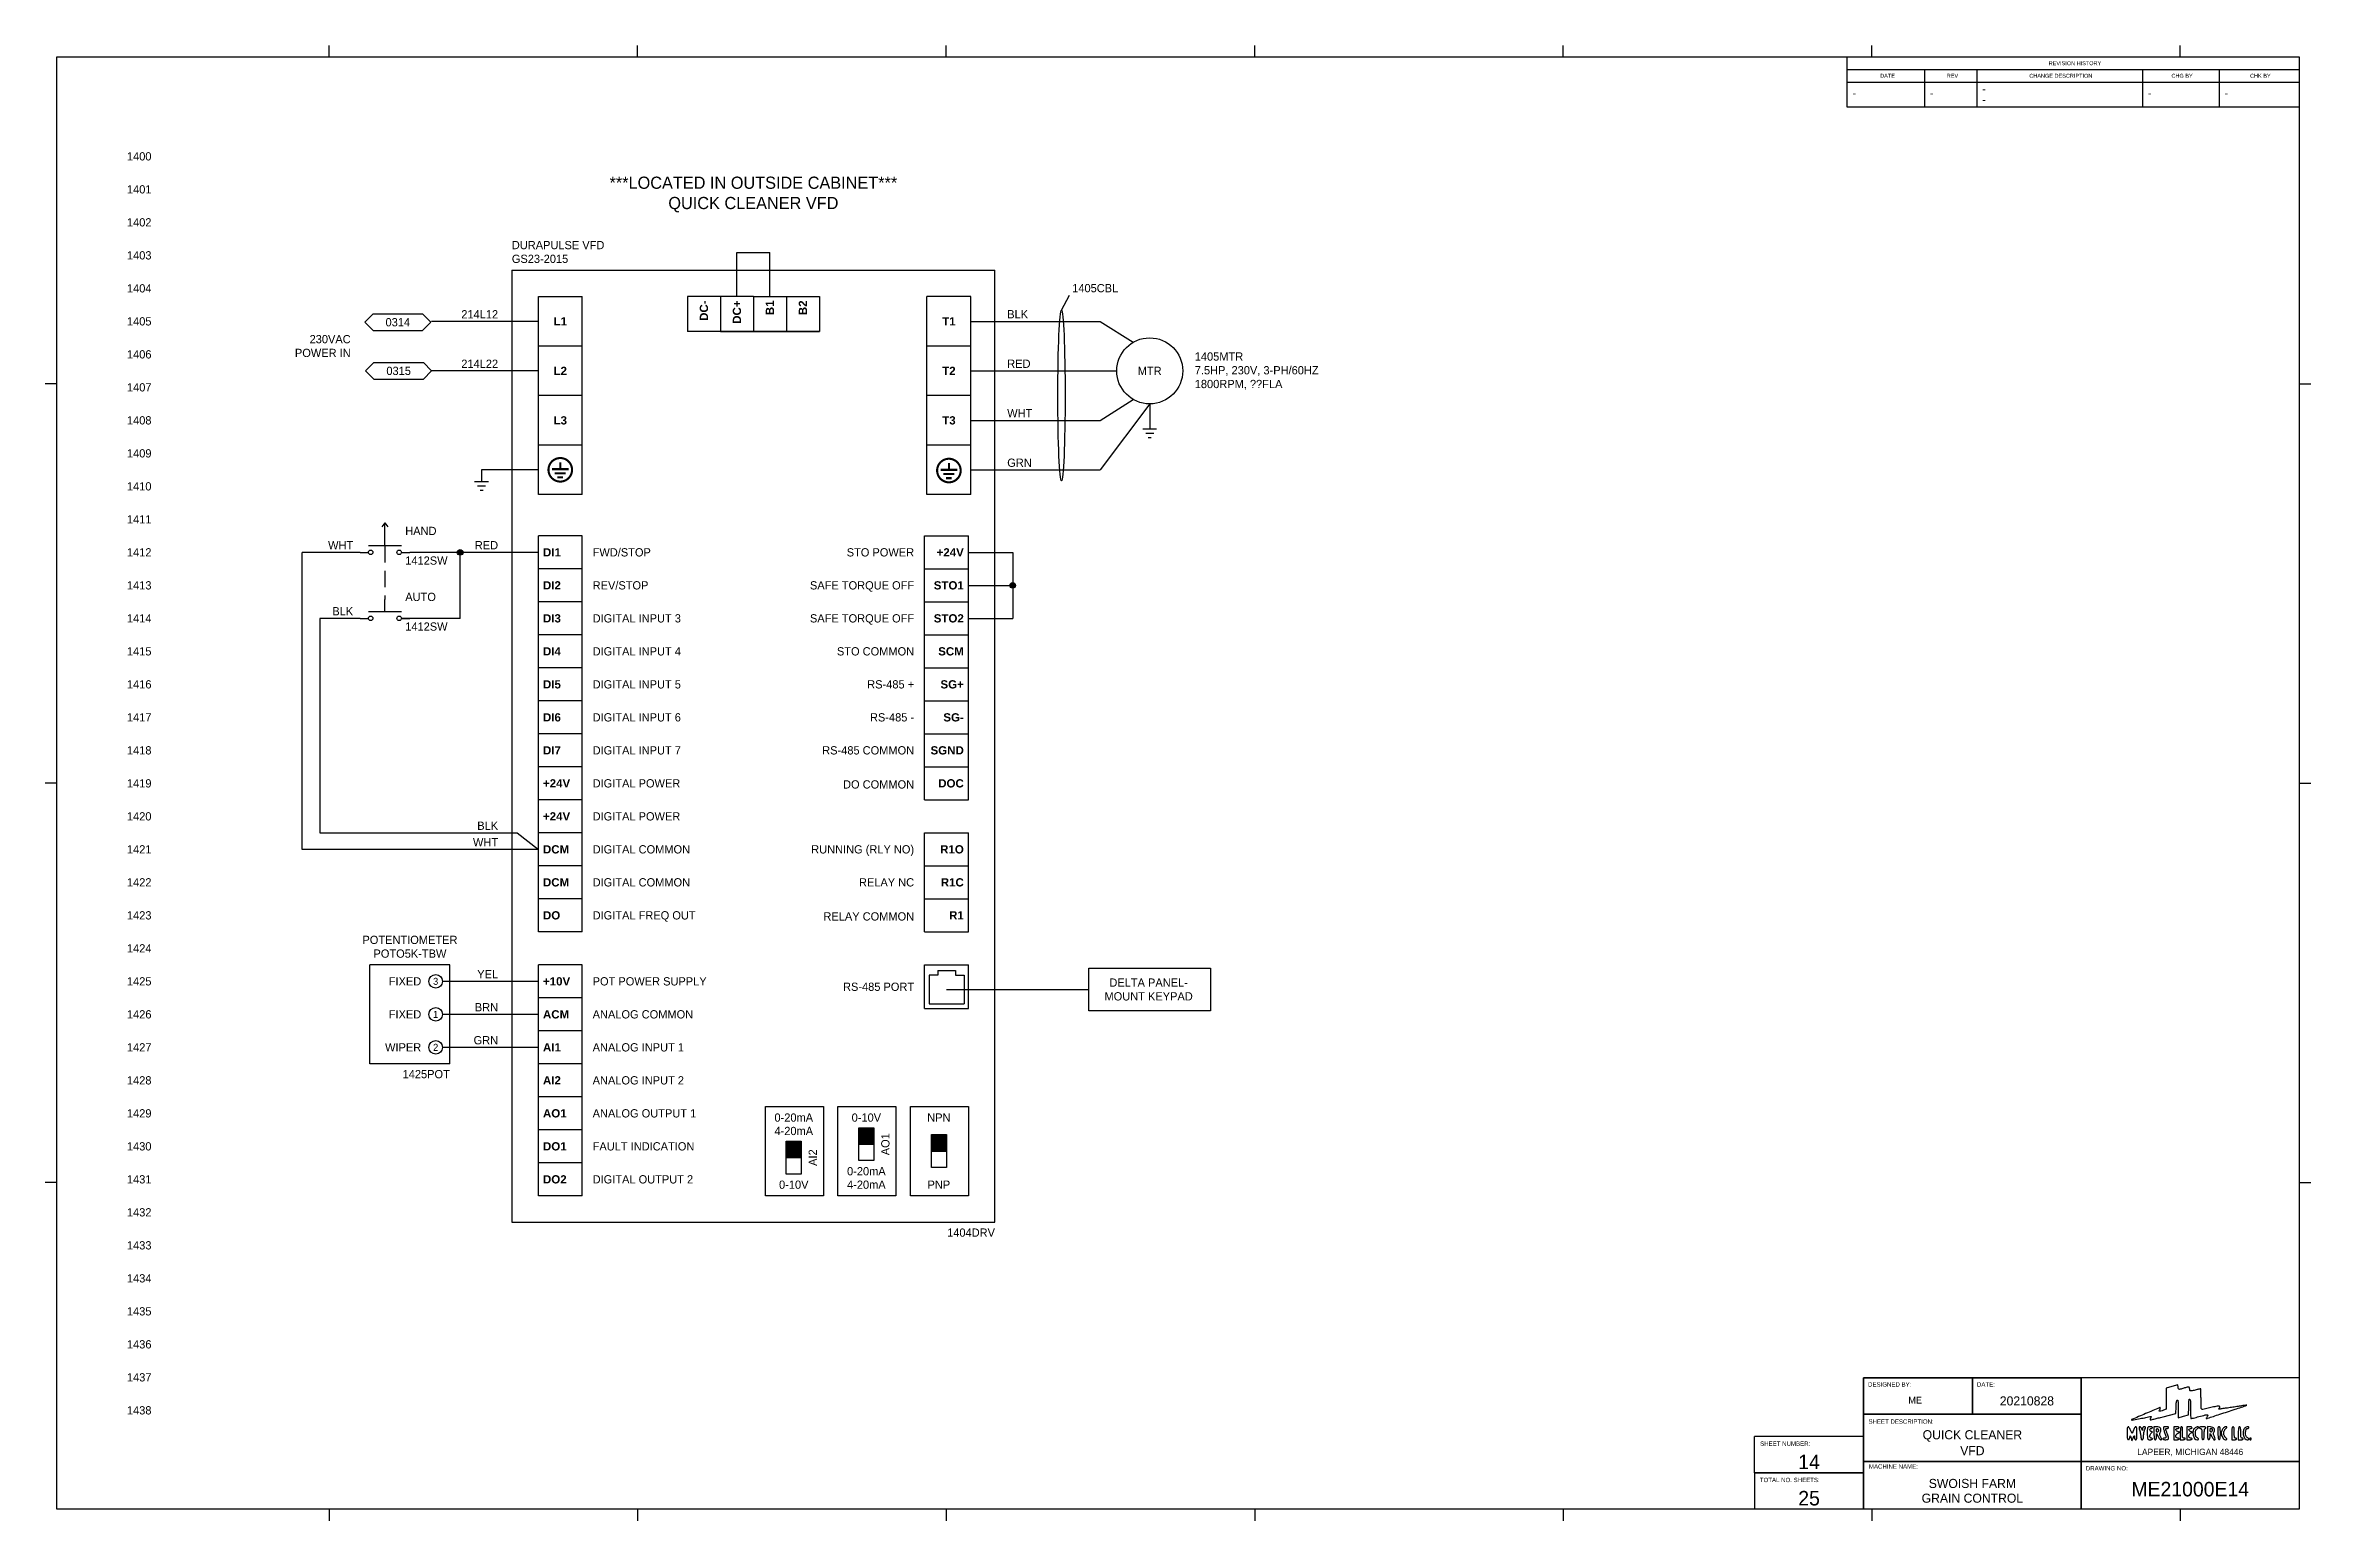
# Model space of a CAD drawing. Header units: inches. Extents: x -0.2 to 34.2, y -0.2 to 22.2.
import ezdxf
from ezdxf.enums import TextEntityAlignment as Align

# ---------------------------------------------------------------- set-up
doc = ezdxf.new("R2010")
doc.units = ezdxf.units.IN
doc.header["$MEASUREMENT"] = 0
doc.linetypes.add('DASHED2', pattern=[0.375, 0.25, -0.125])
for name, color, linetype in [('ATTRIBUTE', 3, 'Continuous'), ('ATTRIBUTES', 1, 'Continuous'), ('GRAPHIC', 2, 'Continuous'), ('TITLE BLOCK', 8, 'Continuous')]:
    doc.layers.add(name, color=color, linetype=linetype)
doc.styles.add('STYLE1', font='arialbd.ttf')
doc.styles.add('Text Style48', font='arial.ttf')
doc.styles.add('Title Block', font='arial.ttf')

# ---------------------------------------------------------------- blocks, each defined once
blk = doc.blocks.new('*U15')
for points in [[(32.054, -20.144), (31.965, -20.168), (31.965, -20.327), (31.965, -20.486), (31.923, -20.504, -0.011575), (31.883, -20.519, -0.123232), (31.867, -20.521, -0.429207), (31.861, -20.514, -0.075017), (31.868, -20.496, 0.016852), (31.873, -20.486, 0.025956), (31.876, -20.477, 0.023649), (31.878, -20.469, 0.279589), (31.877, -20.467, 0.284075), (31.868, -20.465, 0.000271), (31.655, -20.556, 0.000261), (31.442, -20.646, 0.53109), (31.441, -20.652, 0.246522), (31.448, -20.654, 0.00061), (31.546, -20.636, 0.004193), (31.64, -20.618, 0.007465), (31.717, -20.601, -0.015975), (31.734, -20.598, -0.282061), (31.739, -20.6, -0.273563), (31.739, -20.605, -0.015249), (31.732, -20.62, 0.017165), (31.727, -20.631, 0.026009), (31.723, -20.64, 0.023795), (31.721, -20.647, 0.264845), (31.722, -20.65, 0.252928), (31.726, -20.651, 0.000628), (31.781, -20.638, 0.003645), (31.845, -20.622, 0.002235), (31.919, -20.603), (32.112, -20.552), (32.115, -20.455, -0.010367), (32.118, -20.412, -0.026178), (32.122, -20.381, -0.031698), (32.127, -20.36, -0.239908), (32.134, -20.352, -0.419857), (32.142, -20.356, -0.045779), (32.146, -20.378, -0.024307), (32.149, -20.416, -0.005069), (32.15, -20.483), (32.15, -20.618), (32.226, -20.596), (32.303, -20.575), (32.307, -20.456, -0.006157), (32.312, -20.343, -0.658537), (32.322, -20.339, -0.186335), (32.333, -20.365, -0.005262), (32.334, -20.485, 0.005914), (32.335, -20.541, 0.009837), (32.337, -20.589, 0.003836), (32.34, -20.629, 0.391449), (32.343, -20.632, 0.061218), (32.35, -20.631, 0.00131), (32.382, -20.623, 0.002999), (32.42, -20.613, 0.002016), (32.463, -20.601, -0.003186), (32.559, -20.576, -0.067949), (32.588, -20.572, -0.478278), (32.595, -20.581, -0.088254), (32.586, -20.603, 0.012281), (32.576, -20.619, 0.091596), (32.573, -20.627, 0.398502), (32.575, -20.63, 0.138134), (32.581, -20.63, -0.003563), (32.594, -20.626, -0.00004), (32.681, -20.598, -0.000124), (32.78, -20.565, -0.000081), (32.896, -20.527, 0.001179), (33.01, -20.49, 0.001986), (33.105, -20.458, 0.000178), (33.19, -20.429, 0.555583), (33.19, -20.428, 0.236023), (33.187, -20.427, 0.000327), (33.126, -20.435, 0.002563), (33.057, -20.446, 0.001565), (32.976, -20.459, -0.003318), (32.894, -20.471, -0.005578), (32.826, -20.48, -0.001265), (32.767, -20.488, -0.449485), (32.764, -20.485, -0.11724), (32.765, -20.481, -0.028143), (32.768, -20.475, -0.027379), (32.773, -20.469, -0.024139), (32.779, -20.463, 0.467866), (32.777, -20.449, 0.180834), (32.756, -20.443, 0.025752), (32.684, -20.455, 0.002782), (32.521, -20.491, -0.190393), (32.506, -20.489, -0.219476), (32.497, -20.476, -0.042404), (32.494, -20.444, -0.002122), (32.494, -20.337, 0.001799), (32.493, -20.276, 0.003005), (32.493, -20.224, 0.000364), (32.492, -20.179, 0.422075), (32.491, -20.178, 0.051145), (32.488, -20.178, 0.000352), (32.469, -20.183, 0.00137), (32.446, -20.189, 0.000875), (32.42, -20.196, -0.007336), (32.36, -20.211, -0.089549), (32.337, -20.212, -0.269745), (32.326, -20.204, -0.098452), (32.322, -20.184, 0.096414), (32.318, -20.163, 0.269666), (32.307, -20.155, 0.097854), (32.284, -20.156, 0.009273), (32.231, -20.171, -0.006091), (32.178, -20.187, -0.11754), (32.161, -20.187, -0.279731), (32.152, -20.179, -0.043108), (32.147, -20.155), (32.144, -20.12)], [(31.376, -20.853, 0.007316), (31.376, -20.903, 0.03703), (31.379, -20.931, 0.08138), (31.385, -20.946, 0.273713), (31.393, -20.951, 0.168316), (31.4, -20.949, 0.08124), (31.407, -20.942, 0.064959), (31.412, -20.931, 0.046944), (31.415, -20.918, -0.004779), (31.419, -20.895, -0.516008), (31.421, -20.894, -0.198593), (31.424, -20.897, -0.002061), (31.433, -20.927), (31.446, -20.97), (31.465, -20.927, -0.002235), (31.478, -20.897, -0.18041), (31.482, -20.894, -0.528171), (31.484, -20.895, -0.006158), (31.485, -20.918, 0.041084), (31.487, -20.932, 0.082191), (31.491, -20.943, 0.115162), (31.497, -20.949, 0.148642), (31.505, -20.951, 0.258593), (31.514, -20.946, 0.093584), (31.519, -20.932, 0.039364), (31.522, -20.905, 0.006994), (31.523, -20.853, 0.013793), (31.521, -20.779, 0.202366), (31.51, -20.756, 0.473475), (31.494, -20.759, 0.029852), (31.47, -20.807), (31.448, -20.859), (31.425, -20.807, 0.025807), (31.401, -20.761, 0.482182), (31.387, -20.759, 0.196031), (31.377, -20.78, 0.011101)], [(31.567, -20.819, -0.011228), (31.574, -20.847, -0.010219), (31.579, -20.875, -0.010287), (31.583, -20.9, -0.032245), (31.584, -20.918, 0.039687), (31.586, -20.932, 0.085127), (31.589, -20.943, 0.122098), (31.595, -20.949, 0.146572), (31.603, -20.951, 0.173501), (31.611, -20.948, 0.129272), (31.617, -20.94, 0.071071), (31.62, -20.926, 0.021401), (31.621, -20.904, -0.029143), (31.623, -20.882, -0.015863), (31.627, -20.855, -0.015759), (31.632, -20.828, -0.024047), (31.639, -20.806, 0.006971), (31.65, -20.774, 0.108397), (31.651, -20.762, 0.306008), (31.646, -20.757, 0.065683), (31.633, -20.755, 0.079521), (31.622, -20.757, 0.130985), (31.615, -20.762, 0.118265), (31.61, -20.77, 0.05793), (31.608, -20.783), (31.607, -20.81), (31.594, -20.783, 0.041935), (31.588, -20.772, 0.047128), (31.58, -20.763, 0.052891), (31.572, -20.757, 0.139403), (31.565, -20.755, 0.270303), (31.559, -20.759, 0.136249), (31.557, -20.768, 0.049563), (31.559, -20.786, 0.008812)], [(31.681, -20.795, 0.020019), (31.679, -20.815, 0.008766), (31.679, -20.841, 0.008659), (31.679, -20.868, 0.011456), (31.681, -20.894, 0.012553), (31.684, -20.929, 0.119947), (31.69, -20.943, 0.198295), (31.7, -20.95, 0.045204), (31.721, -20.951, 0.032751), (31.735, -20.951, 0.050337), (31.746, -20.948, 0.065043), (31.754, -20.944, 0.249719), (31.757, -20.939, 0.148195), (31.755, -20.934, 0.098894), (31.751, -20.93, 0.082425), (31.745, -20.928, 0.064853), (31.738, -20.927, -0.299278), (31.724, -20.918, -0.111821), (31.72, -20.894, -0.087579), (31.726, -20.866, -0.134363), (31.741, -20.846, 0.005777), (31.755, -20.835, 0.22845), (31.757, -20.832, 0.395521), (31.755, -20.83, 0.011517), (31.741, -20.829, -0.224035), (31.726, -20.822, -0.153467), (31.72, -20.804, -0.166632), (31.724, -20.787, -0.247969), (31.738, -20.779, 0.064853), (31.745, -20.779, 0.082425), (31.751, -20.776, 0.098894), (31.755, -20.772, 0.148195), (31.757, -20.767, 0.249255), (31.754, -20.762, 0.065248), (31.746, -20.758, 0.050468), (31.735, -20.756, 0.032852), (31.721, -20.755, 0.039619), (31.701, -20.756, 0.15851), (31.691, -20.762, 0.139501), (31.685, -20.773, 0.028245)], [(31.781, -20.853, 0.006994), (31.782, -20.905, 0.039364), (31.785, -20.932, 0.093584), (31.79, -20.946, 0.258593), (31.8, -20.951, 0.171382), (31.808, -20.949, 0.12597), (31.814, -20.941, 0.071752), (31.817, -20.927, 0.023085), (31.819, -20.905), (31.819, -20.859), (31.843, -20.905, 0.029092), (31.854, -20.923, 0.036571), (31.866, -20.938, 0.03977), (31.877, -20.948, 0.167418), (31.886, -20.951, 0.107056), (31.895, -20.95, 0.307114), (31.898, -20.945, 0.098199), (31.895, -20.935, 0.009507), (31.884, -20.912, -0.028488), (31.874, -20.89, -0.074064), (31.87, -20.872, -0.074591), (31.872, -20.855, -0.029202), (31.879, -20.832, 0.067378), (31.886, -20.797, 0.179306), (31.879, -20.774, 0.173835), (31.859, -20.759, 0.062714), (31.823, -20.755), (31.781, -20.755)], [(31.849, -20.81, -0.063462), (31.848, -20.819, -0.063483), (31.844, -20.828, -0.069477), (31.839, -20.834, -0.116646), (31.833, -20.838, -0.186684), (31.827, -20.838, -0.16323), (31.822, -20.833, -0.092267), (31.819, -20.824, -0.034783), (31.818, -20.81, -0.034783), (31.819, -20.797, -0.092267), (31.822, -20.787, -0.16323), (31.827, -20.783, -0.186684), (31.833, -20.783, -0.116646), (31.839, -20.786, -0.069477), (31.844, -20.793, -0.063483), (31.848, -20.801, -0.063462)], [(31.924, -20.764, 0.185345), (31.923, -20.771, 0.012116), (31.927, -20.791, 0.016298), (31.933, -20.814, 0.011366), (31.942, -20.841, -0.004936), (31.961, -20.896, -0.082876), (31.964, -20.915, -0.305016), (31.958, -20.924, -0.093948), (31.941, -20.927, 0.048028), (31.931, -20.928, 0.068025), (31.923, -20.93, 0.088204), (31.918, -20.934, 0.191087), (31.916, -20.939, 0.277684), (31.919, -20.944, 0.052312), (31.929, -20.948, 0.042582), (31.943, -20.951, 0.027026), (31.959, -20.951, 0.060806), (31.989, -20.948, 0.293992), (32, -20.936, 0.120504), (31.999, -20.912, 0.008947), (31.978, -20.849, -0.003873), (31.963, -20.803, -0.079133), (31.961, -20.788, -0.31512), (31.965, -20.782, -0.087652), (31.978, -20.779, 0.04941), (31.988, -20.779, 0.069405), (31.995, -20.776, 0.089576), (32, -20.772, 0.186826), (32.002, -20.767, 0.359992), (31.995, -20.758, 0.038107), (31.966, -20.755, 0.037892), (31.937, -20.756, 0.229395)], [(32.082, -20.853), (32.082, -20.951), (32.122, -20.951, 0.029145), (32.137, -20.951, 0.045523), (32.15, -20.948, 0.057272), (32.159, -20.944, 0.26699), (32.162, -20.939, 0.191087), (32.16, -20.934, 0.088204), (32.155, -20.93, 0.068025), (32.147, -20.928, 0.048028), (32.137, -20.927, -0.22988), (32.119, -20.918, -0.177271), (32.112, -20.897, -0.131929), (32.12, -20.87, -0.130712), (32.14, -20.852), (32.167, -20.837), (32.14, -20.827, -0.104724), (32.121, -20.815, -0.188258), (32.113, -20.799, -0.257133), (32.12, -20.785, -0.155961), (32.137, -20.779, 0.048028), (32.147, -20.779, 0.068025), (32.155, -20.776, 0.088204), (32.16, -20.772, 0.191087), (32.162, -20.767, 0.266956), (32.159, -20.762, 0.057262), (32.15, -20.758, 0.04552), (32.137, -20.756, 0.029145), (32.122, -20.755), (32.082, -20.755)], [(32.18, -20.853), (32.18, -20.951), (32.213, -20.951, 0.034237), (32.227, -20.951, 0.039166), (32.239, -20.948, 0.042873), (32.249, -20.944, 0.138974), (32.254, -20.939, 0.21303), (32.255, -20.935, 0.177792), (32.252, -20.93, 0.099774), (32.245, -20.928, 0.045834), (32.235, -20.927, -0.117317), (32.221, -20.923, -0.215978), (32.214, -20.914, -0.069512), (32.211, -20.894, -0.005651), (32.213, -20.841, 0.00763), (32.215, -20.795, 0.04558), (32.213, -20.772, 0.116497), (32.208, -20.759, 0.240237), (32.199, -20.755, 0.258373), (32.19, -20.76, 0.093426), (32.184, -20.774, 0.039346), (32.181, -20.802, 0.006998)], [(32.279, -20.853), (32.279, -20.951), (32.319, -20.951, 0.029145), (32.334, -20.951, 0.045523), (32.347, -20.948, 0.057272), (32.356, -20.944, 0.26699), (32.359, -20.939, 0.191087), (32.357, -20.934, 0.088204), (32.351, -20.93, 0.068025), (32.343, -20.928, 0.048028), (32.334, -20.927, -0.22988), (32.316, -20.918, -0.177271), (32.309, -20.897, -0.131929), (32.317, -20.87, -0.130712), (32.337, -20.852), (32.364, -20.837), (32.337, -20.827, -0.073774), (32.317, -20.817, -0.21909), (32.31, -20.804, -0.256412), (32.316, -20.791, -0.092814), (32.334, -20.783, 0.062734), (32.355, -20.775, 0.412254), (32.357, -20.765, 0.231771), (32.346, -20.757, 0.040045), (32.319, -20.755), (32.279, -20.755)], [(32.395, -20.779, 0.157965), (32.373, -20.824, 0.093693), (32.375, -20.883, 0.104867), (32.397, -20.933, 0.238867), (32.433, -20.951, 0.067597), (32.45, -20.949, 0.342889), (32.456, -20.942, 0.213846), (32.451, -20.931, 0.037361), (32.432, -20.917, -0.080305), (32.421, -20.907, -0.081907), (32.413, -20.894, -0.063489), (32.409, -20.877, -0.027883), (32.408, -20.853, -0.027883), (32.409, -20.829, -0.063489), (32.413, -20.812, -0.081907), (32.421, -20.799, -0.080305), (32.432, -20.789, 0.025323), (32.442, -20.782, 0.03201), (32.45, -20.775, 0.033519), (32.455, -20.769, 0.163755), (32.457, -20.764, 0.339728), (32.451, -20.756, 0.126675), (32.435, -20.756, 0.075222), (32.414, -20.765, 0.060543)], [(32.469, -20.767, 0.148195), (32.471, -20.772, 0.098894), (32.475, -20.776, 0.082425), (32.481, -20.779, 0.064853), (32.488, -20.779, -0.241448), (32.497, -20.784, -0.103378), (32.502, -20.797, -0.044348), (32.505, -20.821, -0.008455), (32.506, -20.865, 0.008455), (32.507, -20.91, 0.044348), (32.51, -20.934, 0.103378), (32.515, -20.947, 0.241448), (32.524, -20.951, 0.241448), (32.533, -20.947, 0.103378), (32.539, -20.934, 0.044348), (32.542, -20.91, 0.008455), (32.543, -20.865, -0.01259), (32.544, -20.832, -0.022889), (32.546, -20.804, -0.020168), (32.55, -20.783, -0.350432), (32.555, -20.779, 0.099038), (32.56, -20.779, 0.097945), (32.564, -20.776, 0.097945), (32.566, -20.772, 0.099038), (32.567, -20.767, 0.295869), (32.564, -20.762, 0.04382), (32.553, -20.758, 0.037669), (32.537, -20.756, 0.023598), (32.518, -20.755, 0.023598), (32.499, -20.756, 0.037669), (32.484, -20.758, 0.04382), (32.472, -20.762, 0.295869)], [(32.592, -20.852, 0.00721), (32.593, -20.903, 0.036993), (32.596, -20.931, 0.081942), (32.601, -20.946, 0.273266), (32.61, -20.951, 0.189289), (32.618, -20.948, 0.095755), (32.624, -20.94, 0.061849), (32.629, -20.925, 0.026537), (32.631, -20.905), (32.635, -20.859), (32.659, -20.905, 0.032145), (32.682, -20.944, 0.245611), (32.7, -20.953, 0.484084), (32.708, -20.943, 0.042423), (32.696, -20.906, -0.020374), (32.687, -20.881, -0.065919), (32.684, -20.863, -0.085082), (32.685, -20.848, -0.050766), (32.692, -20.831, 0.105404), (32.7, -20.803, 0.180604), (32.694, -20.781, 0.147367), (32.672, -20.765, 0.064415), (32.637, -20.757), (32.592, -20.753)], [(32.664, -20.807, -0.041303), (32.661, -20.818, -0.056112), (32.657, -20.827, -0.069458), (32.652, -20.833, -0.193098), (32.647, -20.835, -0.193098), (32.642, -20.833, -0.069458), (32.637, -20.827, -0.056112), (32.633, -20.818, -0.041303), (32.631, -20.807, -0.04615), (32.63, -20.795, -0.12236), (32.633, -20.786, -0.161672), (32.639, -20.781, -0.100145), (32.647, -20.779, -0.100145), (32.656, -20.781, -0.161672), (32.662, -20.786, -0.12236), (32.664, -20.795, -0.04615)], [(32.75, -20.853, 0.008462), (32.752, -20.9, 0.032832), (32.756, -20.929, 0.057973), (32.762, -20.946, 0.291159), (32.77, -20.951, 0.293716), (32.778, -20.946, 0.065472), (32.783, -20.93, 0.03385), (32.786, -20.902, 0.007802), (32.787, -20.853, 0.006304), (32.786, -20.799, 0.045192), (32.783, -20.773, 0.124489), (32.777, -20.76, 0.220503), (32.766, -20.755, 0.218721), (32.756, -20.76, 0.136927), (32.75, -20.772, 0.046094), (32.748, -20.798, 0.005761)], [(32.843, -20.764, 0.094659), (32.828, -20.779, 0.041125), (32.814, -20.803, 0.040818), (32.804, -20.829, 0.069353), (32.801, -20.853, 0.081353), (32.806, -20.885, 0.058894), (32.822, -20.918, 0.062991), (32.842, -20.943, 0.192104), (32.863, -20.951, 0.039041), (32.881, -20.95, 0.371636), (32.885, -20.945, 0.182794), (32.882, -20.935, 0.013412), (32.862, -20.915, -0.061571), (32.853, -20.902, -0.039751), (32.845, -20.886, -0.039427), (32.84, -20.869, -0.055778), (32.838, -20.853, -0.055778), (32.84, -20.837, -0.039427), (32.845, -20.82, -0.039751), (32.853, -20.804, -0.061571), (32.862, -20.792, 0.01161), (32.872, -20.782, 0.016057), (32.88, -20.773, 0.012597), (32.886, -20.765, 0.157369), (32.887, -20.761, 0.356709), (32.883, -20.756, 0.068557), (32.871, -20.755, 0.056583), (32.855, -20.758, 0.072396)], [(32.961, -20.853), (32.961, -20.951), (32.997, -20.951, 0.031626), (33.012, -20.951, 0.048861), (33.023, -20.948, 0.06271), (33.032, -20.944, 0.254951), (33.034, -20.939, 0.148195), (33.033, -20.934, 0.098894), (33.029, -20.93, 0.082425), (33.023, -20.928, 0.064853), (33.016, -20.927, -0.241448), (33.007, -20.922, -0.103378), (33.001, -20.909, -0.044348), (32.998, -20.885, -0.008455), (32.997, -20.841, 0.008455), (32.997, -20.796, 0.044348), (32.994, -20.772, 0.103378), (32.988, -20.76, 0.241448), (32.979, -20.755, 0.258593), (32.97, -20.76, 0.093584), (32.964, -20.774, 0.039364), (32.961, -20.802, 0.006994)], [(33.059, -20.853), (33.059, -20.951), (33.096, -20.951, 0.031626), (33.11, -20.951, 0.048861), (33.122, -20.948, 0.06271), (33.13, -20.944, 0.254951), (33.133, -20.939, 0.148195), (33.131, -20.934, 0.098894), (33.127, -20.93, 0.082425), (33.121, -20.928, 0.064853), (33.114, -20.927, -0.241448), (33.105, -20.922, -0.103378), (33.099, -20.909, -0.044348), (33.096, -20.885, -0.008455), (33.096, -20.841, 0.008455), (33.095, -20.796, 0.044348), (33.092, -20.772, 0.103378), (33.086, -20.76, 0.241448), (33.077, -20.755, 0.258593), (33.068, -20.76, 0.093584), (33.063, -20.774, 0.039364), (33.06, -20.802, 0.006994)], [(33.152, -20.782, 0.126643), (33.134, -20.83, 0.08921), (33.138, -20.888, 0.103093), (33.16, -20.935, 0.231798), (33.195, -20.951, 0.067597), (33.212, -20.949, 0.342889), (33.218, -20.942, 0.213846), (33.213, -20.931, 0.037361), (33.194, -20.917, -0.194574), (33.173, -20.889, -0.074599), (33.169, -20.84, -0.083057), (33.179, -20.795, -0.305325), (33.201, -20.779, 0.070083), (33.208, -20.779, 0.085896), (33.214, -20.776, 0.100138), (33.217, -20.772, 0.138107), (33.219, -20.767, 0.324907), (33.211, -20.757, 0.134586), (33.192, -20.756, 0.087499), (33.169, -20.765, 0.097748)], [(33.231, -20.939, 0.099038), (33.232, -20.944, 0.097945), (33.234, -20.948, 0.097945), (33.238, -20.951, 0.099038), (33.243, -20.951, 0.099038), (33.248, -20.951, 0.097945), (33.252, -20.948, 0.097945), (33.255, -20.944, 0.099038), (33.255, -20.939, 0.099038), (33.255, -20.934, 0.097945), (33.252, -20.93, 0.097945), (33.248, -20.928, 0.099038), (33.243, -20.927, 0.099038), (33.238, -20.928, 0.097945), (33.234, -20.93, 0.097945), (33.232, -20.934, 0.099038)]]:
    blk.add_lwpolyline(points, format="xyb", close=True)
at = {"layer": 'TITLE BLOCK'}
for p, q in [((0, -22.002), (0, 0)), ((0, 0), (33.98, 0)), ((4.125, 0), (4.125, 0.176)), ((8.801, 0), (8.801, 0.176)), ((13.476, 0), (13.476, 0.176)), ((18.152, 0), (18.152, 0.176)), ((22.827, 0), (22.827, 0.176)), ((27.131, -0.763), (27.131, 0)), ((27.503, 0), (27.503, 0.176)), ((32.178, 0), (32.178, 0.176)), ((33.98, 0), (33.98, -22.002)), ((27.131, -0.19), (28.303, -0.19)), ((27.136, 0), (33.98, 0)), ((28.303, -0.19), (28.303, -0.38)), ((28.303, -0.19), (29.095, -0.19)), ((28.303, -0.19), (28.303, -0.38)), ((29.095, -0.19), (29.095, -0.38)), ((29.095, -0.19), (31.608, -0.19)), ((29.095, -0.19), (29.095, -0.38)), ((31.608, -0.19), (31.608, -0.38)), ((31.608, -0.19), (32.77, -0.19)), ((31.608, -0.19), (31.608, -0.38)), ((32.77, -0.19), (32.77, -0.38)), ((32.77, -0.19), (33.98, -0.19)), ((32.77, -0.19), (32.77, -0.38)), ((33.98, 0), (33.98, -0.763)), ((27.131, -0.38), (28.303, -0.38)), ((28.303, -0.38), (28.303, -0.763)), ((28.303, -0.38), (29.095, -0.38)), ((28.303, -0.38), (28.303, -0.763)), ((29.095, -0.38), (29.095, -0.763)), ((29.095, -0.38), (31.608, -0.38)), ((29.095, -0.38), (29.095, -0.763)), ((31.608, -0.38), (31.608, -0.763)), ((31.608, -0.38), (32.77, -0.38)), ((31.608, -0.38), (31.608, -0.763)), ((32.77, -0.38), (32.77, -0.763)), ((32.77, -0.38), (33.98, -0.38)), ((32.77, -0.38), (32.77, -0.763)), ((33.98, -0.763), (27.131, -0.763)), ((0, -4.951), (-0.176, -4.951)), ((33.98, -4.951), (34.156, -4.951)), ((0, -11.001), (-0.176, -11.001)), ((33.98, -11.001), (34.156, -11.001)), ((0, -17.052), (-0.176, -17.052)), ((33.98, -17.052), (34.156, -17.052)), ((33.98, -20.012), (30.68, -20.012)), ((27.379, -20.902), (25.729, -20.902)), ((25.729, -21.452), (25.729, -20.902)), ((25.729, -21.452), (25.729, -22.002)), ((33.98, -22.002), (0, -22.002)), ((4.125, -22.002), (4.125, -22.178)), ((8.801, -22.002), (8.801, -22.178)), ((13.476, -22.002), (13.476, -22.178)), ((18.152, -22.002), (18.152, -22.178)), ((22.827, -22.002), (22.827, -22.178)), ((27.503, -22.002), (27.503, -22.178)), ((32.178, -22.002), (32.178, -22.178))]:
    blk.add_line(p, q, dxfattribs=at)
at = {"layer": 'TITLE BLOCK', "linetype": 'Continuous', "lineweight": 35}
for p, q in [((27.379, -22.002), (27.379, -20.012)), ((27.379, -20.012), (30.68, -20.012)), ((29.029, -20.012), (29.029, -20.562)), ((30.68, -22.002), (30.68, -20.012)), ((27.379, -20.562), (30.68, -20.562)), ((27.379, -21.282), (30.68, -21.282)), ((30.68, -21.282), (33.98, -21.282)), ((25.729, -21.452), (27.379, -21.452))]:
    blk.add_line(p, q, dxfattribs=at)
blk.add_text('LAPEER, MICHIGAN 48446', height=0.09563).set_placement((32.33, -21.136), align=Align.MIDDLE_CENTER)
at = {"layer": 'ATTRIBUTE'}
for p in [(27.212, -0.61), (28.384, -0.61), (29.176, -0.546), (29.176, -0.71), (31.689, -0.61), (32.851, -0.61)]:
    blk.add_text('-', height=0.125, dxfattribs=at).set_placement(p)
blk.add_text('ME', height=0.1031, dxfattribs=at).set_placement((28.162, -20.352), align=Align.MIDDLE_CENTER)
for tag, height, p in [('DESDATE', 0.138, (29.855, -20.363)), ('DESCRIPTION1', 0.138, (29.029, -20.894)), ('SHEET', 0.22, (26.554, -21.287)), ('DESCRIPTION2', 0.138, (29.029, -21.117)), ('MACHNAME1', 0.138, (29.029, -21.614)), ('DRAWINGNUM', 0.22, (32.33, -21.7)), ('MACHNAME2', 0.138, (29.029, -21.837))]:
    blk.add_attdef(tag, text='', height=height, dxfattribs=at).set_placement(p, align=Align.MIDDLE)
blk.add_attdef('TOTAL', text='', height=0.22, dxfattribs=at).set_placement((26.554, -21.837), align=Align.MIDDLE_CENTER)
at = {"layer": 'TITLE BLOCK'}
for s, insert, char_height, attachment_point, style in [('DATE', (27.632, -0.315), 0.06, 7, 'Text Style48'), ('REV', (28.641, -0.315), 0.06, 7, 'Text Style48'), ('CHANGE DESCRIPTION', (29.892, -0.316), 0.06, 7, 'Text Style48'), ('REVISION HISTORY', (30.185, -0.126), 0.06, 7, 'Text Style48'), ('CHG BY', (32.046, -0.316), 0.06, 7, 'Text Style48'), ('CHK BY', (33.237, -0.316), 0.06, 7, 'Text Style48'), ('DESIGNED BY:', (27.448, -20.081), 0.06601, 1, 'Title Block'), ('DATE:', (29.098, -20.081), 0.066, 1, 'Title Block'), ('SHEET DESCRIPTION:', (27.454, -20.643), 0.06601, 1, 'Title Block'), ('SHEET NUMBER:', (25.813, -20.978), 0.06601, 1, 'Title Block'), ('TOTAL NO. SHEETS:', (25.808, -21.528), 0.06601, 1, 'Title Block'), ('MACHINE NAME:', (27.461, -21.324), 0.06601, 1, 'Title Block')]:
    blk.add_mtext(s, dxfattribs=dict(at, insert=insert, char_height=char_height, attachment_point=attachment_point, style=style))
at = {"layer": 'TITLE BLOCK', "insert": (30.748, -21.351), "char_height": 0.06601, "width": 0.63532, "attachment_point": 1, "style": 'Title Block'}
blk.add_mtext('DRAWING NO:', dxfattribs=at)
blk = doc.blocks.new('WIRE REFERENCE')
at = {"color": 4}
for p, q in [((0.125, 0.125), (0, 0)), ((0.125, -0.125), (0, 0)), ((0.125, 0.125), (0.875, 0.125)), ((0.875, 0.125), (1, 0)), ((0.875, -0.125), (1, 0)), ((0.125, -0.125), (0.875, -0.125))]:
    blk.add_line(p, q, dxfattribs=at)
blk.add_attdef('LNXXXX', text='', height=0.125, dxfattribs=at).set_placement((0.5, 0), align=Align.MIDDLE_CENTER)
blk = doc.blocks.new('GROUND SYMBOL')
at = {"layer": 'GRAPHIC'}
for p, q in [((0, 0), (0, -0.178)), ((-0.105, -0.178), (0.105, -0.178)), ((-0.061, -0.243), (0.061, -0.243)), ((-0.023, -0.308), (0.023, -0.308))]:
    blk.add_line(p, q, dxfattribs=at)
blk = doc.blocks.new('WIRE NODE')
h = blk.add_hatch(color=256)
edge = h.paths.add_edge_path()
edge.add_arc((0, 0), 0.0428, 0, 360)
blk.add_circle((0, 0), 0.0428)
blk = doc.blocks.new('DURAPULSE_VFD')
h = blk.add_hatch(color=256)
h.dxf.hatch_style = 1
h.paths.add_polyline_path([(5.085, -12.219), (4.856, -12.219), (4.856, -12.468), (5.085, -12.468)])
h = blk.add_hatch(color=256)
h.dxf.hatch_style = 1
h.paths.add_polyline_path([(6.184, -12.323), (5.956, -12.323), (5.956, -12.572), (6.184, -12.572)])
h = blk.add_hatch(color=256)
h.dxf.hatch_style = 1
h.paths.add_polyline_path([(3.985, -12.422), (3.757, -12.422), (3.757, -12.671), (3.985, -12.671)])
at = {"color": 2}
for p, q in [((-0.402, 0.777), (-0.402, -13.651)), ((-0.402, 0.777), (6.92, 0.777)), ((6.92, -13.651), (6.92, 0.777)), ((-0.402, -13.651), (6.92, -13.651))]:
    blk.add_line(p, q, dxfattribs=at)
for p, q in [((0, -0.375), (0, 0.375)), ((0, 0.375), (0.665, 0.375)), ((0.665, -0.375), (0.665, 0.375)), ((2.759, 0.375), (2.259, 0.375)), ((2.259, 0.375), (2.259, -0.154)), ((3.259, 0.375), (2.759, 0.375)), ((2.759, 0.375), (2.759, -0.154)), ((3.259, 0.375), (3.259, -0.154)), ((3.259, 0.375), (3.259, -0.154)), ((3.259, 0.375), (3.759, 0.375)), ((3.759, 0.375), (3.759, -0.154)), ((3.759, 0.375), (4.259, 0.375)), ((4.259, 0.375), (4.259, -0.154)), ((5.889, -0.375), (5.889, 0.375)), ((6.554, 0.375), (5.889, 0.375)), ((6.554, -0.375), (6.554, 0.375)), ((2.759, -0.154), (2.259, -0.154)), ((3.259, -0.154), (2.759, -0.154)), ((2.759, -0.154), (3.259, -0.154)), ((4.259, -0.154), (3.259, -0.154)), ((3.259, -0.154), (3.759, -0.154)), ((3.759, -0.154), (4.259, -0.154)), ((0.665, -0.375), (0, -0.375)), ((0, -1.125), (0, -0.375)), ((0.665, -1.125), (0.665, -0.375)), ((5.889, -1.125), (5.889, -0.375)), ((6.554, -0.375), (5.889, -0.375)), ((6.554, -1.125), (6.554, -0.375)), ((0, -1.875), (0, -1.125)), ((0.665, -1.125), (0, -1.125)), ((0.665, -1.875), (0.665, -1.125)), ((6.554, -1.125), (5.889, -1.125)), ((5.889, -1.875), (5.889, -1.125)), ((6.554, -1.875), (6.554, -1.125)), ((0, -2.625), (0, -1.875)), ((0.665, -1.875), (0, -1.875)), ((0.665, -2.625), (0.665, -1.875)), ((6.554, -1.875), (5.889, -1.875)), ((5.889, -2.625), (5.889, -1.875)), ((6.554, -2.625), (6.554, -1.875)), ((0.665, -2.625), (0, -2.625)), ((6.554, -2.625), (5.889, -2.625)), ((6.554, -2.625), (6.025, -2.625)), ((0, -3.75), (0, -3.25)), ((0.665, -3.25), (0, -3.25)), ((0.665, -3.75), (0.665, -3.25)), ((5.854, -3.75), (5.854, -3.25)), ((5.854, -3.25), (6.518, -3.25)), ((6.518, -3.75), (6.518, -3.25)), ((0.665, -3.75), (0, -3.75)), ((0, -4.25), (0, -3.75)), ((0.665, -4.25), (0.665, -3.75)), ((5.854, -3.75), (6.518, -3.75)), ((5.854, -4.25), (5.854, -3.75)), ((6.518, -4.25), (6.518, -3.75)), ((0.665, -4.25), (0, -4.25)), ((0, -4.75), (0, -4.25)), ((0.665, -4.75), (0.665, -4.25)), ((5.854, -4.25), (6.518, -4.25)), ((5.854, -4.75), (5.854, -4.25)), ((6.518, -4.75), (6.518, -4.25)), ((0.665, -4.75), (0, -4.75)), ((0, -5.25), (0, -4.75)), ((0.665, -5.25), (0.665, -4.75)), ((5.854, -4.75), (6.518, -4.75)), ((5.854, -5.25), (5.854, -4.75)), ((6.518, -5.25), (6.518, -4.75)), ((0.665, -5.25), (0, -5.25)), ((0, -5.75), (0, -5.25)), ((0.665, -5.75), (0.665, -5.25)), ((5.854, -5.25), (6.518, -5.25)), ((5.854, -5.75), (5.854, -5.25)), ((6.518, -5.75), (6.518, -5.25)), ((0.665, -5.75), (0, -5.75)), ((0, -6.25), (0, -5.75)), ((0.665, -6.25), (0.665, -5.75)), ((5.854, -5.75), (6.518, -5.75)), ((5.854, -6.25), (5.854, -5.75)), ((6.518, -6.25), (6.518, -5.75)), ((0.665, -6.25), (0, -6.25)), ((0, -6.75), (0, -6.25)), ((0.665, -6.75), (0.665, -6.25)), ((5.854, -6.25), (6.518, -6.25)), ((5.854, -6.75), (5.854, -6.25)), ((6.518, -6.75), (6.518, -6.25)), ((0, -7.25), (0, -6.75)), ((0.665, -6.75), (0, -6.75)), ((0.665, -7.25), (0.665, -6.75)), ((5.854, -7.25), (5.854, -6.75)), ((5.854, -6.75), (6.518, -6.75)), ((6.518, -7.25), (6.518, -6.75)), ((0.665, -7.25), (0, -7.25)), ((0, -7.75), (0, -7.25)), ((0.665, -7.75), (0.665, -7.25)), ((5.854, -7.25), (6.518, -7.25)), ((0.665, -7.75), (0, -7.75)), ((0, -8.25), (0, -7.75)), ((0.665, -8.25), (0.665, -7.75)), ((5.854, -7.75), (6.518, -7.75)), ((5.854, -8.25), (5.854, -7.75)), ((6.518, -8.25), (6.518, -7.75)), ((0, -8.75), (0, -8.25)), ((0.665, -8.25), (0, -8.25)), ((0.665, -8.75), (0.665, -8.25)), ((5.854, -8.25), (6.518, -8.25)), ((5.854, -8.75), (5.854, -8.25)), ((6.518, -8.75), (6.518, -8.25)), ((0.665, -8.75), (0, -8.75)), ((0, -9.25), (0, -8.75)), ((0.665, -9.25), (0.665, -8.75)), ((5.854, -9.25), (5.854, -8.75)), ((5.854, -8.75), (6.518, -8.75)), ((6.518, -9.25), (6.518, -8.75)), ((0.665, -9.25), (0, -9.25)), ((5.854, -9.25), (6.518, -9.25)), ((0.665, -9.75), (0, -9.75)), ((0.665, -9.75), (0, -9.75)), ((0.665, -9.75), (0, -9.75)), ((0, -10.25), (0, -9.75)), ((0.665, -10.25), (0.665, -9.75)), ((5.854, -9.75), (6.518, -9.75)), ((5.854, -10.414), (5.854, -9.75)), ((6.054, -9.905), (5.921, -9.905)), ((5.921, -9.905), (5.921, -10.342)), ((6.054, -9.836), (6.322, -9.836)), ((6.054, -9.836), (6.054, -9.905)), ((6.322, -9.836), (6.322, -9.905)), ((6.322, -9.905), (6.455, -9.905)), ((6.455, -9.905), (6.455, -10.342)), ((6.518, -10.414), (6.518, -9.75)), ((0.665, -10.25), (0, -10.25)), ((0, -10.75), (0, -10.25)), ((0.665, -10.75), (0.665, -10.25)), ((5.854, -10.414), (6.518, -10.414)), ((5.921, -10.342), (6.455, -10.342)), ((0, -11.25), (0, -10.75)), ((0.665, -10.75), (0, -10.75)), ((0.665, -11.25), (0.665, -10.75)), ((0.665, -11.25), (0, -11.25)), ((0, -11.75), (0, -11.25)), ((0.665, -11.75), (0.665, -11.25)), ((0.665, -11.75), (0, -11.75)), ((0, -12.25), (0, -11.75)), ((0.665, -12.25), (0.665, -11.75)), ((0, -12.75), (0, -12.25)), ((0.665, -12.25), (0, -12.25)), ((0.665, -12.75), (0.665, -12.25)), ((4.856, -12.468), (4.856, -12.219)), ((4.856, -12.219), (5.085, -12.219)), ((5.085, -12.219), (5.085, -12.468)), ((5.956, -12.572), (5.956, -12.323)), ((5.956, -12.323), (6.184, -12.323)), ((6.184, -12.323), (6.184, -12.572)), ((3.757, -12.671), (3.757, -12.422)), ((3.757, -12.422), (3.985, -12.422)), ((3.757, -12.671), (3.985, -12.671)), ((3.985, -12.422), (3.985, -12.671)), ((4.856, -12.468), (5.085, -12.468)), ((5.956, -12.572), (6.184, -12.572)), ((0.665, -12.75), (0, -12.75)), ((0, -13.25), (0, -12.75)), ((0.665, -13.25), (0.665, -12.75)), ((0.665, -13.25), (0, -13.25))]:
    blk.add_line(p, q)
at = {"const_width": 0.0315}
for points in [[(0.332, -2.071, -1), (0.332, -2.428, -1), (0.332, -2.071)], [(6.222, -2.082, -1), (6.222, -2.439, -1), (6.222, -2.082)]]:
    blk.add_lwpolyline(points, format="xyb", dxfattribs=at)
for points in [[(0.206, -2.24), (0.458, -2.24)], [(0.248, -2.302), (0.416, -2.302)], [(0.29, -2.365), (0.374, -2.365)], [(0.332, -2.134), (0.332, -2.24)], [(6.096, -2.25), (6.348, -2.25)], [(6.138, -2.313), (6.306, -2.313)], [(6.18, -2.376), (6.264, -2.376)], [(6.222, -2.145), (6.222, -2.25)]]:
    blk.add_lwpolyline(points, dxfattribs=at)
for points in [[(3.442, -11.895), (4.32, -11.895), (4.32, -13.25), (3.442, -13.25)], [(4.541, -11.895), (5.419, -11.895), (5.419, -13.25), (4.541, -13.25)], [(5.641, -11.895), (6.518, -11.895), (6.518, -13.25), (5.641, -13.25)], [(4.856, -12.219), (5.085, -12.219), (5.085, -12.717), (4.856, -12.717)], [(5.956, -12.323), (6.184, -12.323), (6.184, -12.822), (5.956, -12.822)], [(3.757, -12.422), (3.985, -12.422), (3.985, -12.92), (3.757, -12.92)]]:
    blk.add_lwpolyline(points, close=True)
at = {"style": 'STYLE1'}
for s, p in [('L1', (0.332, 0)), ('T1', (6.222, 0)), ('L2', (0.332, -0.75)), ('T2', (6.222, -0.75)), ('L3', (0.332, -1.5)), ('T3', (6.222, -1.5))]:
    blk.add_text(s, height=0.125, dxfattribs=at).set_placement(p, align=Align.MIDDLE_CENTER)
for s, p in [('DC-', (2.509, 0.317)), ('DC+', (3.009, 0.317)), ('B1', (3.509, 0.317)), ('B2', (4.009, 0.317))]:
    blk.add_text(s, height=0.125, rotation=90, dxfattribs=at).set_placement(p, align=Align.MIDDLE_RIGHT)
at = {"color": 1}
for s, p in [('FWD/STOP', (0.823, -3.5)), ('REV/STOP', (0.823, -4)), ('DIGITAL INPUT 3', (0.823, -4.5)), ('DIGITAL INPUT 4', (0.823, -5)), ('DIGITAL INPUT 5', (0.823, -5.5)), ('DIGITAL INPUT 6', (0.823, -6)), ('DIGITAL INPUT 7', (0.823, -6.5)), ('DIGITAL POWER', (0.823, -7)), ('DIGITAL POWER', (0.823, -7.5)), ('DIGITAL COMMON', (0.823, -8)), ('DIGITAL COMMON', (0.823, -8.5)), ('DIGITAL FREQ OUT', (0.823, -9)), ('POT POWER SUPPLY', (0.823, -10)), ('ANALOG COMMON', (0.823, -10.5)), ('ANALOG INPUT 1', (0.823, -11)), ('ANALOG INPUT 2', (0.823, -11.5)), ('ANALOG OUTPUT 1', (0.823, -12)), ('FAULT INDICATION', (0.823, -12.5)), ('DIGITAL OUTPUT 2', (0.823, -13))]:
    blk.add_text(s, height=0.125, dxfattribs=at).set_placement(p, align=Align.MIDDLE_LEFT)
at = {"style": 'STYLE1'}
for s, p in [('DI1', (0.07, -3.5)), ('DI2', (0.07, -4)), ('DI3', (0.07, -4.5)), ('DI4', (0.07, -5)), ('DI5', (0.07, -5.5)), ('DI6', (0.07, -6)), ('DI7', (0.07, -6.5)), ('+24V', (0.07, -7)), ('+24V', (0.07, -7.5)), ('DCM', (0.07, -8)), ('DCM', (0.07, -8.5)), ('DO', (0.07, -9)), ('+10V', (0.07, -10)), ('ACM', (0.07, -10.5)), ('AI1', (0.07, -11)), ('AI2', (0.07, -11.5)), ('AO1', (0.07, -12)), ('DO1', (0.07, -12.5)), ('DO2', (0.07, -13))]:
    blk.add_text(s, height=0.125, dxfattribs=at).set_placement(p, align=Align.MIDDLE_LEFT)
at = {"color": 1}
for s, p in [('STO POWER', (5.695, -3.5)), ('SAFE TORQUE OFF', (5.695, -4)), ('SAFE TORQUE OFF', (5.695, -4.5)), ('STO COMMON', (5.695, -5)), ('RS-485 +', (5.695, -5.5)), ('RS-485 -', (5.695, -6)), ('RS-485 COMMON', (5.695, -6.5)), ('DO COMMON', (5.695, -7.016)), ('RUNNING (RLY NO)', (5.695, -8)), ('RELAY NC', (5.695, -8.5)), ('RELAY COMMON', (5.695, -9.016)), ('RS-485 PORT', (5.695, -10.082))]:
    blk.add_text(s, height=0.125, dxfattribs=at).set_placement(p, align=Align.MIDDLE_RIGHT)
at = {"style": 'STYLE1'}
for s, p in [('+24V', (6.448, -3.5)), ('STO1', (6.448, -4)), ('STO2', (6.448, -4.5)), ('SCM', (6.448, -5)), ('SG+', (6.448, -5.5)), ('SG-', (6.448, -6)), ('SGND', (6.448, -6.5)), ('DOC', (6.448, -7)), ('R1O', (6.448, -8)), ('R1C', (6.448, -8.5)), ('R1', (6.448, -9))]:
    blk.add_text(s, height=0.125, dxfattribs=at).set_placement(p, align=Align.MIDDLE_RIGHT)
at = {"color": 1}
for s, p in [('0-20mA', (3.871, -12.164)), ('0-10V', (4.971, -12.164)), ('NPN', (6.07, -12.164)), ('4-20mA', (3.871, -12.367)), ('0-10V', (3.871, -13.181)), ('4-20mA', (4.971, -13.181)), ('0-20mA', (4.971, -12.977)), ('PNP', (6.07, -13.181))]:
    blk.add_text(s, height=0.125, dxfattribs=at).set_placement(p, align=Align.BOTTOM_CENTER)
for s, p in [('AO1', (5.359, -12.468)), ('AI2', (4.259, -12.671))]:
    blk.add_text(s, height=0.125, rotation=90, dxfattribs=at).set_placement(p, align=Align.BOTTOM_CENTER)
at = {"color": 1, "insert": (-0.402, 0.883), "char_height": 0.125, "width": 3.37716, "attachment_point": 7}
blk.add_mtext('DURAPULSE VFD\\PGS23-2015', dxfattribs=at)
at = {"color": 1}
blk.add_attdef('REF', text='', height=0.125, dxfattribs=at).set_placement((6.92, -13.807), align=Align.MIDDLE_RIGHT)
blk = doc.blocks.new('POTENTIOMETER')
at = {"color": 2}
for p, q in [((0.111, 0.25), (-1.1, 0.25)), ((-1.1, -1.25), (-1.1, 0.25)), ((0.111, -1.25), (0.111, 0.25)), ((0.111, -1.25), (-1.1, -1.25))]:
    blk.add_line(p, q, dxfattribs=at)
at = {"layer": 'GRAPHIC'}
for centre in [(-0.104, 0), (-0.104, -0.5), (-0.104, -1)]:
    blk.add_circle(centre, 0.104, dxfattribs=at)
at = {"color": 1, "insert": (-0.494, 0.356), "char_height": 0.125, "width": 3.7289, "attachment_point": 8}
blk.add_mtext('POTENTIOMETER\\PPOTO5K-TBW', dxfattribs=at)
at = {"color": 1}
blk.add_attdef('REF', text='', height=0.125, dxfattribs=at).set_placement((0.11, -1.406), align=Align.MIDDLE_RIGHT)
at = {"layer": 'ATTRIBUTES'}
for s, p in [('FIXED', (-0.323, 0)), ('FIXED', (-0.323, -0.5)), ('WIPER', (-0.323, -1))]:
    blk.add_text(s, height=0.125, dxfattribs=at).set_placement(p, align=Align.MIDDLE_RIGHT)
for s, p in [('3', (-0.104, 0)), ('1', (-0.104, -0.5)), ('2', (-0.104, -1))]:
    blk.add_text(s, height=0.106, dxfattribs=at).set_placement(p, align=Align.MIDDLE_CENTER)
blk = doc.blocks.new('*U30')
at = {"layer": 'GRAPHIC'}
for p, q in [((0, 0), (0.125, 0)), ((0.625, 0.097), (0.125, 0.097)), ((0.375, 0.097), (0.375, 0.283)), ((0.625, 0), (0.75, 0))]:
    blk.add_line(p, q, dxfattribs=at)
for centre in [(0.159, 0), (0.591, 0)]:
    blk.add_circle(centre, 0.0336, dxfattribs=at)
at = {"layer": 'ATTRIBUTES'}
for tag, p in [('DESC1', (0.563, 0.437)), ('DESC2', (0.563, 0.261)), ('REF', (0.675, -0.188))]:
    blk.add_attdef(tag, p, '', height=0.125, dxfattribs=at)

msp = doc.modelspace()

# ---------------------------------------------------------------- linework, layer by layer
for p, q in [((10.305, 18.371), (10.305, 19.041)), ((10.305, 19.041), (10.805, 19.041)), ((10.805, 18.371), (10.805, 19.041)), ((15.222, 18.164), (15.347, 18.393)), ((7.296, 17.996), (5.679, 17.996)), ((13.85, 17.996), (15.811, 17.996)), ((15.811, 17.996), (16.311, 17.679)), ((7.296, 17.246), (5.679, 17.246)), ((13.85, 17.246), (16.061, 17.246)), ((13.85, 16.496), (15.811, 16.496)), ((15.811, 16.496), (16.311, 16.813)), ((16.561, 16.746), (15.811, 15.746)), ((16.561, 16.746), (16.561, 16.544)), ((7.296, 15.746), (6.435, 15.746)), ((13.85, 15.746), (15.811, 15.746)), ((3.718, 9.996), (3.718, 14.496)), ((4.596, 14.496), (3.718, 14.496)), ((7.296, 14.496), (5.346, 14.496)), ((6.111, 13.496), (6.111, 14.496)), ((13.814, 14.496), (14.485, 14.496)), ((14.485, 14.496), (14.485, 13.496)), ((13.814, 13.996), (14.485, 13.996)), ((4.596, 13.496), (3.985, 13.496)), ((3.985, 13.496), (3.985, 10.246)), ((6.111, 13.496), (5.221, 13.496)), ((13.814, 13.496), (14.485, 13.496)), ((7.296, 9.996), (3.718, 9.996)), ((3.985, 10.246), (6.973, 10.246)), ((6.973, 10.246), (7.296, 9.996)), ((7.296, 7.996), (5.844, 7.996)), ((13.484, 7.872), (15.641, 7.872)), ((7.296, 7.496), (5.844, 7.496)), ((7.296, 6.996), (5.844, 6.996))]:
    msp.add_line(p, q)
at = {"color": 2}
for p, q in [((4.971, 14.942), (4.926, 14.885)), ((4.971, 14.78), (4.971, 14.942)), ((4.971, 14.942), (5.017, 14.885))]:
    msp.add_line(p, q, dxfattribs=at)
at = {"linetype": 'DASHED2'}
msp.add_line((4.971, 14.593), (4.971, 13.78), dxfattribs=at)
msp.add_lwpolyline([(15.641, 8.194), (17.481, 8.194), (17.481, 7.551), (15.641, 7.551)], close=True)
msp.add_ellipse((15.224, 16.871), major_axis=(0, 1.294), ratio=0.042225)
at = {"layer": 'GRAPHIC', "linetype": 'Continuous'}
msp.add_circle((16.561, 17.246), 0.5, dxfattribs=at)

# ---------------------------------------------------------------- block references
for name, p, values in [('*U15', (0, 22.002), {'DRAWINGNUM': 'ME21000E14', 'SHEET': '14', 'TOTAL': '25', 'DESCRIPTION1': 'QUICK CLEANER', 'DESCRIPTION2': 'VFD', 'MACHNAME1': 'SWOISH FARM', 'MACHNAME2': 'GRAIN CONTROL', 'DESDATE': '20210828'}), ('DURAPULSE_VFD', (7.296, 17.996), {'REF': '1404DRV'}), ('WIRE REFERENCE', (4.666, 17.983), {'LNXXXX': '0314'}), ('WIRE REFERENCE', (4.679, 17.246), {'LNXXXX': '0315'}), ('POTENTIOMETER', (5.844, 7.996), {'REF': '1425POT'})]:
    msp.add_blockref(name, p).add_auto_attribs(values)
for name, p in [('GROUND SYMBOL', (16.561, 16.544)), ('GROUND SYMBOL', (6.435, 15.746)), ('WIRE NODE', (6.111, 14.496)), ('WIRE NODE', (14.485, 13.996))]:
    msp.add_blockref(name, p)
ref = msp.add_blockref('*U30', (4.596, 14.496))
ref.add_attrib('DESC2', 'HAND', (5.279, 14.758), dxfattribs={"layer": 'ATTRIBUTES', "height": 0.125})
ref.add_attrib('REF', '1412SW', (5.279, 14.309), dxfattribs={"layer": 'ATTRIBUTES', "height": 0.125})
ref = msp.add_blockref('*U30', (4.596, 13.496))
ref.add_attrib('DESC2', 'AUTO', (5.279, 13.758), dxfattribs={"layer": 'ATTRIBUTES', "height": 0.125})
ref.add_attrib('REF', '1412SW', (5.279, 13.309), dxfattribs={"layer": 'ATTRIBUTES', "height": 0.125})

# ---------------------------------------------------------------- texts
at = {"color": 4}
for s, p in [('1400', (1.247, 20.496)), ('1401', (1.247, 19.996)), ('1402', (1.247, 19.496)), ('1403', (1.247, 18.996)), ('1404', (1.247, 18.496)), ('1405', (1.247, 17.996)), ('1406', (1.247, 17.496)), ('1407', (1.247, 16.996)), ('1408', (1.247, 16.496)), ('1409', (1.247, 15.996)), ('1410', (1.247, 15.496)), ('1411', (1.247, 14.996)), ('1412', (1.247, 14.496)), ('1413', (1.247, 13.996)), ('1414', (1.247, 13.496)), ('1415', (1.247, 12.996)), ('1416', (1.247, 12.496)), ('1417', (1.247, 11.996)), ('1418', (1.247, 11.496)), ('1419', (1.247, 10.996)), ('1420', (1.247, 10.496)), ('1421', (1.247, 9.996)), ('1422', (1.247, 9.496)), ('1423', (1.247, 8.996)), ('1424', (1.247, 8.496)), ('1425', (1.247, 7.996)), ('1426', (1.247, 7.496)), ('1427', (1.247, 6.996)), ('1428', (1.247, 6.496)), ('1429', (1.247, 5.996)), ('1430', (1.247, 5.496)), ('1431', (1.247, 4.996)), ('1432', (1.247, 4.496)), ('1433', (1.247, 3.996)), ('1434', (1.247, 3.496)), ('1435', (1.247, 2.996)), ('1436', (1.247, 2.496)), ('1437', (1.247, 1.996)), ('1438', (1.247, 1.496))]:
    msp.add_text(s, height=0.125, dxfattribs=at).set_placement(p, align=Align.MIDDLE_CENTER)
for s, p in [('1405CBL', (15.387, 18.399)), ('BLK', (14.402, 18.004)), ('RED', (14.402, 17.254)), ('WHT', (14.402, 16.504)), ('GRN', (14.402, 15.754))]:
    msp.add_text(s, height=0.125).set_placement(p, align=Align.BOTTOM_LEFT)
for s, p in [('214L12', (6.686, 18.003)), ('214L22', (6.686, 17.253)), ('WHT', (4.49, 14.504)), ('RED', (6.686, 14.504)), ('BLK', (4.49, 13.504)), ('BLK', (6.686, 10.254)), ('WHT', (6.686, 10.004)), ('YEL', (6.686, 8.004)), ('BRN', (6.686, 7.504)), ('GRN', (6.686, 7.004))]:
    msp.add_text(s, height=0.125).set_placement(p, align=Align.BOTTOM_RIGHT)
for s, insert, char_height, width, attachment_point in [('\\A1;***LOCATED IN OUTSIDE CABINET***\\PQUICK CLEANER VFD', (10.555, 19.646), 0.18452, 9.7764, 8), ('230VAC\\PPOWER IN', (4.452, 17.621), 0.125, 2.27591, 6), ('\\A1;1405MTR\\P7.5HP, 230V, 3-PH/60HZ\\P1800RPM, ??FLA', (17.244, 17.526), 0.125, 3.19975, 1), ('\\A1;DELTA PANEL-\\PMOUNT KEYPAD', (16.545, 7.872), 0.125, 3.19975, 5)]:
    msp.add_mtext(s, dxfattribs=dict(insert=insert, char_height=char_height, width=width, attachment_point=attachment_point))
at = {"layer": 'ATTRIBUTES'}
msp.add_text('MTR', height=0.125, dxfattribs=at).set_placement((16.561, 17.246), align=Align.MIDDLE_CENTER)

doc.saveas('drawing.dxf')
